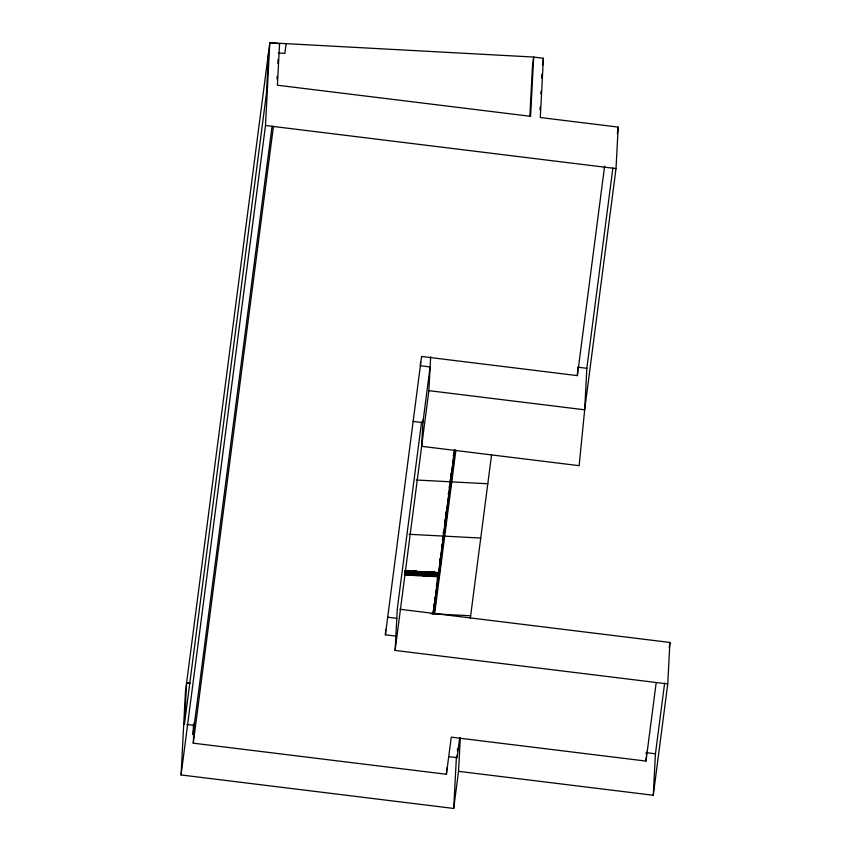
<?xml version="1.0" encoding="UTF-8"?>
<svg xmlns="http://www.w3.org/2000/svg" width="851" height="851" viewBox="0 0 851 851"><rect width="100%" height="100%" fill="white"/><g stroke="black" fill="none" stroke-linecap="round" stroke-linejoin="round"><path stroke-width="1.28" d="M460.306 737.636L458.54 771.336L453.711 808.45L181.072 774.953L185.422 692.001L269.831 42.55L279.575 43.741L277.394 85.217L530.567 116.321L533.673 57.06L269.82 42.763M186.635 682.725L189.996 683.236L186.635 682.725L184.454 724.19L266.459 93.302L268.629 51.826M193.528 724.297L192.986 734.668L272.086 126.108M656.185 682.683L645.994 761.081L451.253 737.157L446.424 774.272L193.262 743.168L194.326 722.797M181.072 774.953L265.491 125.501L269.831 42.55M277.011 78.941L277.149 76.356M277.82 63.389L278.032 59.506M395.949 636.112L385.407 634.814L385.673 629.729M458.54 771.336L653.281 795.26L667.748 683.927L395.109 650.43L397.289 608.954L421.585 421.958M420.585 361.941L420.383 365.76L430.117 366.951L422.883 422.617L413.15 421.426M423.021 420.075L421.639 446.318L579.159 465.678L584.669 409.799L616.018 168.572L618.198 127.086L540.3 117.523L543.406 58.262L533.673 57.06L532.46 66.346L529.843 116.385M395.109 650.43L428.872 390.652L430.649 356.792M446.424 774.272L446.754 767.921M453.711 808.45L456.423 756.752M448.573 756.645L457.093 757.688L457.232 755.06M457.444 751.103L457.572 748.476M539.991 109.673L540.13 107.045M540.821 93.876L540.959 91.238M541.651 78.069L541.853 74.122M385.407 634.814L421.585 356.473L577.382 375.621L577.776 367.994M612.89 167.955L586.839 368.313L584.669 409.799L428.872 390.652M645.994 761.081L646.186 757.273M646.324 754.741L646.452 752.199M653.281 795.26L655.451 753.784L664.642 683.055M667.748 683.927L669.928 642.452L399.917 609.273M193.262 743.168L273.384 126.767M286.085 44.092L284.883 53.368L278.362 53.028M432.999 612.273L433.276 610.146M433.829 605.88L434.106 603.742M434.659 599.476L434.935 597.349M436.329 586.679L436.606 584.552M437.159 580.286L437.574 577.084M439.712 560.607L439.988 558.469M441.52 546.746L441.797 544.608M442.35 540.342L442.626 538.215M443.18 533.949L443.456 531.811M444.839 521.152L445.126 519.014M445.679 514.749L446.094 511.557M448.307 494.495L448.583 492.357M449.137 488.091L449.413 485.964M449.977 481.698L450.253 479.56M450.807 475.294L451.083 473.167M453.296 456.104L453.711 452.902M433.116 614.454L438.052 576.531L433.425 613.358M404.853 570.989L438.701 572.766L454.54 449.636M438.701 572.766L454.679 449.849M434.372 611.433L434.882 607.508M435.212 604.901L435.552 602.285M436.063 598.37L436.403 595.753M436.914 591.839L437.425 587.924M437.765 585.307L438.276 581.393M438.616 578.786L439.116 574.861L404.64 573.063M439.488 572.01L439.829 569.404M440.339 565.49L440.85 561.564M441.19 558.958L441.531 556.341M442.041 552.427L442.382 549.82M442.882 545.895L443.392 541.981M443.733 539.374L444.073 536.758M444.584 532.843L444.924 530.226M445.435 526.312L445.945 522.397M446.275 519.78L446.615 517.174M447.126 513.249L447.466 510.643M447.977 506.728L448.488 502.803M448.828 500.197L449.339 496.282M449.679 493.665L450.009 491.059M450.519 487.134L451.03 483.219M451.37 480.613L451.881 476.688M453.243 466.242L453.583 463.635M454.083 459.721L454.423 457.104M434.67 613.454L439.584 575.595L439.116 574.861M405.31 572.234L439.786 574.042L455.913 449.998M470.305 618.358L491.57 454.764M542.502 65.219L543.406 58.262M457.093 757.688L459.721 737.445M577.382 375.621L604.614 166.126M617.337 133.681L618.198 127.086M669.248 647.685L669.928 642.452M416.16 479.996L487.793 483.751M409.108 534.29L480.741 538.045M412.958 570.713L416.565 570.904M429.808 571.595L434.616 571.851M404.714 570.776L438.563 572.553M404.842 571.51L407.491 571.649M419.426 572.276L423.404 572.489M436.669 573.18L439.318 573.319L439.786 574.042M405.108 573.787L439.584 575.595M405.501 574.829L418.522 575.51M422.426 575.712L435.446 576.404M404.331 574.968L438.18 576.744M430.84 613.688L470.635 615.773M265.491 125.501L616.018 168.572M577.68 367.185L586.839 368.313M387.662 617.198L396.874 618.326M646.239 752.646L655.451 753.784M186.89 724.499L194.198 725.392"/></g></svg>
